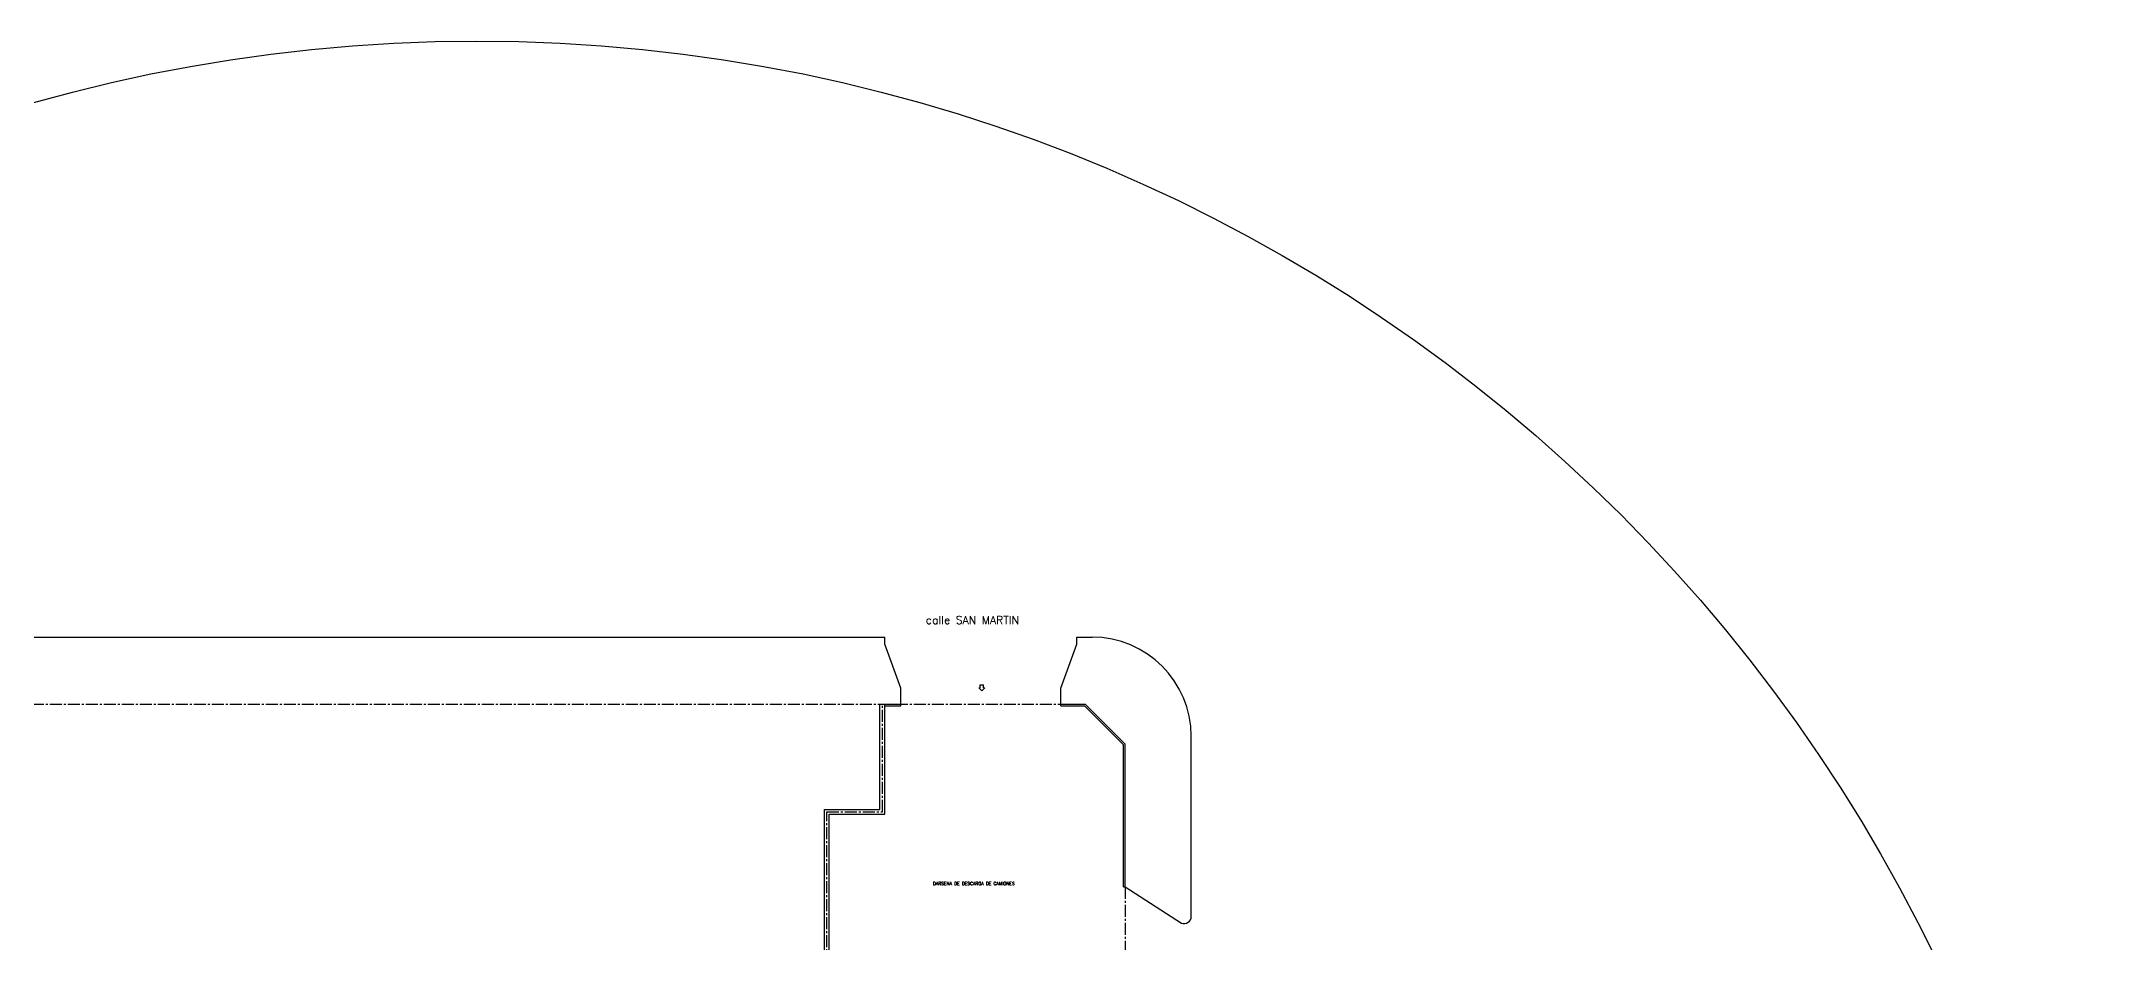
# Model space of a CAD drawing. Header units: metres. Extents: x 95 to 486, y 2972 to 3465.
# Drawn here: x 169 to 297.3, y 3267.2 to 3323.6 of the extents above; entities that cross this region are included whole.
import ezdxf

# ---------------------------------------------------------------- set-up
doc = ezdxf.new("R2010")
doc.units = ezdxf.units.M
doc.linetypes.add('CENTER2', pattern=[1.125, 0.75, -0.125, 0.125, -0.125])
doc.linetypes.add('DASHDOT2', pattern=[0.5, 0.25, -0.125, 0, -0.125])
for name, color, linetype in [('0_HOJA-CARATULA', 7, 'Continuous'), ('0_LINEAS-MEDIANERAS', 1, 'DASHDOT2'), ('0_MUROS', 7, 'Continuous'), ('T_TEXTOS', 3, 'Continuous')]:
    doc.layers.add(name, color=color, linetype=linetype)
doc.styles.add('ROMANS', font='romans.shx', dxfattribs={"width": 0.8, "height": 0.15})

msp = doc.modelspace()

# ---------------------------------------------------------------- linework, layer by layer
at = {"layer": '0_HOJA-CARATULA'}
msp.add_circle((196.2281, 3222.4589), 101.1095, dxfattribs=at)
at = {"layer": '0_LINEAS-MEDIANERAS', "linetype": 'CENTER2'}
for p, q in [((139.1561, 3282.1236), (232.7161, 3282.1236)), ((221.5661, 3275.4036), (221.5661, 3282.1236)), ((218.0961, 3275.4036), (221.5661, 3275.4036)), ((218.0961, 3264.7036), (218.0961, 3275.4036)), ((236.7361, 3270.7226), (236.7361, 3261.9068))]:
    msp.add_line(p, q, dxfattribs=at)
at = {"layer": '0_MUROS', "color": 4}
for p, q in [((138.4561, 3286.3236), (221.718, 3286.3236)), ((221.7161, 3285.8841), (221.718, 3286.3236)), ((222.7161, 3283.1236), (221.7161, 3285.8841)), ((232.7161, 3283.1236), (233.7161, 3285.8841)), ((233.7161, 3285.8841), (233.7142, 3286.3236)), ((233.7142, 3286.3236), (234.6661, 3286.3236)), ((222.7161, 3282.1236), (222.7161, 3283.1236)), ((232.7161, 3282.1236), (232.7161, 3283.1236)), ((240.8661, 3268.8681), (240.8661, 3280.1236)), ((236.7361, 3270.7226), (240.2628, 3268.445))]:
    msp.add_line(p, q, dxfattribs=at)
at = {"layer": '0_MUROS', "color": 3}
for p, q in [((227.5852, 3283.1519), (227.6752, 3283.1519)), ((227.7802, 3282.9719), (227.5852, 3283.1519)), ((227.6752, 3283.1519), (227.6752, 3283.3319)), ((227.6752, 3283.3319), (227.8852, 3283.3319)), ((227.7802, 3282.9719), (227.9752, 3283.1519)), ((227.8852, 3283.1519), (227.8852, 3283.3319)), ((227.8852, 3283.1519), (227.9752, 3283.1519))]:
    msp.add_line(p, q, dxfattribs=at)
at = {"layer": '0_MUROS'}
for p, q in [((221.4161, 3275.5536), (221.4161, 3282.1236)), ((221.4161, 3282.1236), (221.7161, 3282.1236)), ((221.7161, 3282.1236), (222.7161, 3282.1236)), ((221.7161, 3275.2536), (221.7161, 3282.1236)), ((221.7161, 3282.0236), (222.7161, 3282.0236)), ((222.7161, 3282.0236), (222.7161, 3282.1236)), ((232.7161, 3282.0236), (232.7161, 3282.1236)), ((232.7161, 3282.1236), (234.2451, 3282.1236)), ((232.7161, 3282.0236), (234.2037, 3282.0236)), ((234.2037, 3282.0236), (236.6361, 3279.5912)), ((234.2451, 3282.1236), (236.7361, 3279.6326)), ((236.6361, 3270.7226), (236.6361, 3279.5912)), ((236.7361, 3270.7226), (236.7361, 3279.6326)), ((217.9461, 3275.5536), (221.4161, 3275.5536)), ((217.9461, 3264.8536), (217.9461, 3275.5536)), ((218.2461, 3275.2536), (221.7161, 3275.2536)), ((218.2461, 3264.5536), (218.2461, 3275.2536)), ((236.6361, 3270.7226), (236.7361, 3270.7226))]:
    msp.add_line(p, q, dxfattribs=at)
at = {"layer": '0_MUROS', "color": 4}
for centre, radius, start, end in [((234.6661, 3280.1236), 6.2, 0, 90), ((240.4161, 3268.8681), 0.45, 250.087058, 0)]:
    msp.add_arc(centre, radius, start, end, dxfattribs=at)

# ---------------------------------------------------------------- texts
at = {"color": 3, "style": 'ROMANS'}
msp.add_text('calle SAN MARTIN', height=0.5, dxfattribs=at).set_placement((224.2797, 3287.1411))
at = {"layer": 'T_TEXTOS', "style": 'ROMANS'}
msp.add_text('DARSENA DE DESCARGA DE CAMIONES', height=0.2, dxfattribs=at).set_placement((224.7233, 3270.8257))

doc.saveas('drawing.dxf')
